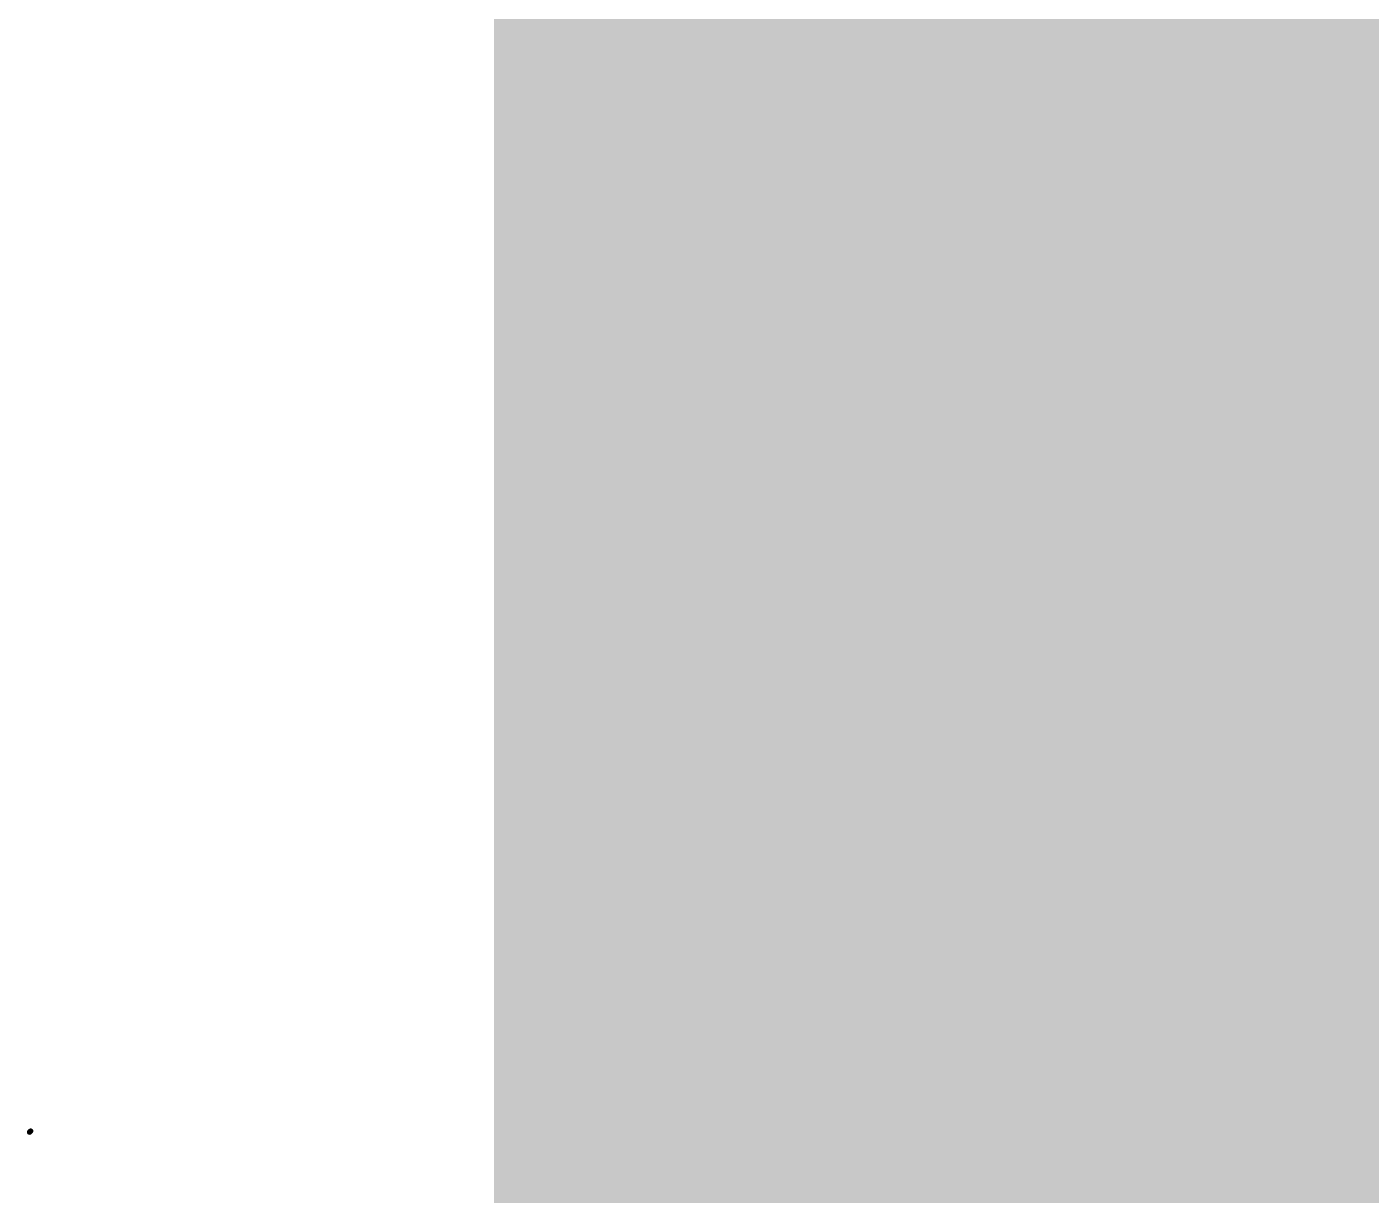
# Model space of a CAD drawing. Header units: inches. Extents: x 22 to 371, y 55 to 284.
# Drawn here: x 90.346 to 90.981, y 134.418 to 134.97 of the extents above; entities that cross this region are included whole.
import ezdxf

# ---------------------------------------------------------------- set-up
doc = ezdxf.new("R2010")
doc.units = ezdxf.units.IN
for name, color, linetype in [('Bottom Layer', 5, 'Continuous'), ('Bottom Solder', 6, 'Continuous'), ('Layer 1', 16, 'Continuous'), ('Layer 2', 76, 'Continuous'), ('Mechanical 15', 56, 'Continuous'), ('Multi-Layer', 9, 'Continuous'), ('Top Layer', 1, 'Continuous'), ('Top Solder', 216, 'Continuous')]:
    doc.layers.add(name, color=color, linetype=linetype)

# ---------------------------------------------------------------- blocks, each defined once
blk = doc.blocks.new('0022112022_337')
at = {"layer": 'Bottom Layer'}
blk.add_hatch(color=5, dxfattribs=at).paths.add_polyline_path([(-2.27, 1), (-0.27, 1), (-0.27, -1), (-2.27, -1)])
at = {"layer": 'Bottom Solder'}
blk.add_hatch(color=6, dxfattribs=at).paths.add_polyline_path([(-2.3208, 1.0508), (-0.2192, 1.0508), (-0.2192, -1.0508), (-2.3208, -1.0508)])
at = {"layer": 'Layer 1'}
blk.add_hatch(color=16, dxfattribs=at).paths.add_polyline_path([(-2.27, 1), (-0.27, 1), (-0.27, -1), (-2.27, -1)])
at = {"layer": 'Layer 2'}
blk.add_hatch(color=76, dxfattribs=at).paths.add_polyline_path([(-2.27, 1), (-0.27, 1), (-0.27, -1), (-2.27, -1)])
at = {"layer": 'Multi-Layer'}
blk.add_hatch(color=9, dxfattribs=at).paths.add_polyline_path([(-2.27, 1), (-0.27, 1), (-0.27, -1), (-2.27, -1)])
at = {"layer": 'Top Layer'}
blk.add_hatch(color=1, dxfattribs=at).paths.add_polyline_path([(-2.27, 1), (-0.27, 1), (-0.27, -1), (-2.27, -1)])
at = {"layer": 'Top Solder'}
blk.add_hatch(color=216, dxfattribs=at).paths.add_polyline_path([(-2.3208, 1.0508), (-0.2192, 1.0508), (-0.2192, -1.0508), (-2.3208, -1.0508)])
at = {"layer": 'Mechanical 15'}
blk.add_lwpolyline([(0.00025, 0.413, 0.00254, 0.00254, 0), (-0.00025, 0.4125, 0.00254, 0.00254, 0)], format="xyseb", dxfattribs=at)
for points in [[(-0.00089, 0.4125, 0.00127, 0.00127, 1), (0.00038, 0.4125, 0.00127, 0.00127, 1)], [(-0.00038, 0.413, 0.00127, 0.00127, 1), (0.00089, 0.413, 0.00127, 0.00127, 1)]]:
    blk.add_lwpolyline(points, format="xyseb", close=True, dxfattribs=at)

msp = doc.modelspace()

# ---------------------------------------------------------------- block references
at = {"rotation": 180}
msp.add_blockref('0022112022_337', (90.3478, 134.86114), dxfattribs=at)

doc.saveas('drawing.dxf')
